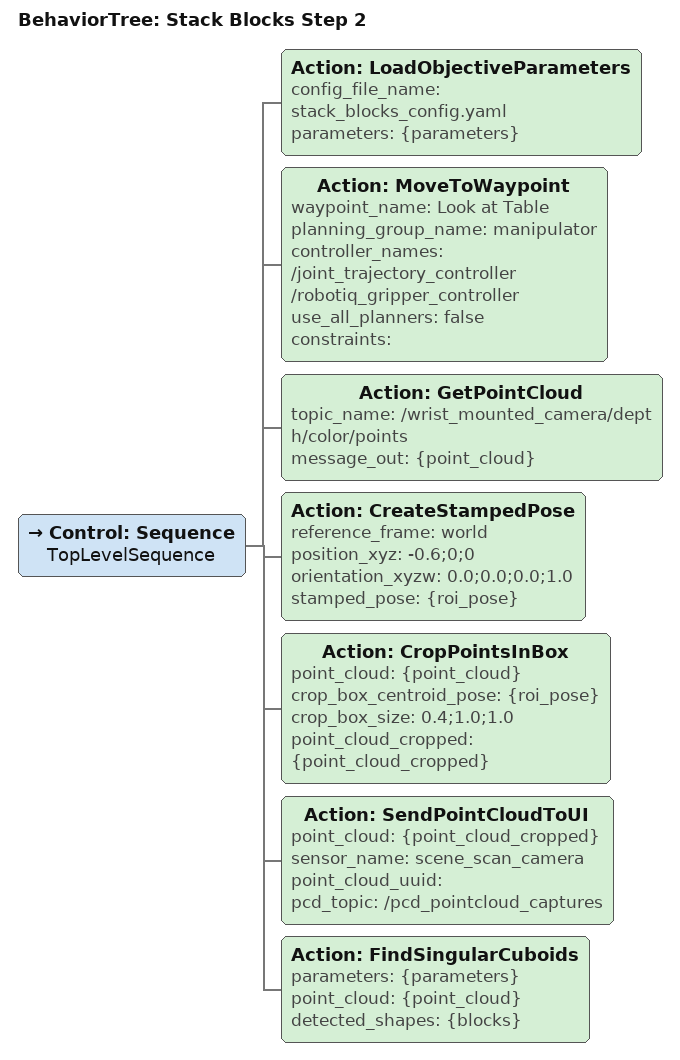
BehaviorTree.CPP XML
<?xml version='1.0' encoding='UTF-8'?>
<root BTCPP_format="4" main_tree_to_execute="Stack Blocks Step 2">
  <BehaviorTree ID="Stack Blocks Step 2" _description="" _hardcoded="false">
    <Control ID="Sequence" name="TopLevelSequence">
      <Action ID="LoadObjectiveParameters" config_file_name="stack_blocks_config.yaml" parameters="{parameters}"/>
      <Action ID="MoveToWaypoint" waypoint_name="Look at Table" planning_group_name="manipulator" controller_names="/joint_trajectory_controller /robotiq_gripper_controller" use_all_planners="false" constraints=""/>
      <Action ID="GetPointCloud" topic_name="/wrist_mounted_camera/depth/color/points" message_out="{point_cloud}"/>
      <Action ID="CreateStampedPose" reference_frame="world" position_xyz="-0.6;0;0" orientation_xyzw="0.0;0.0;0.0;1.0" stamped_pose="{roi_pose}"/>
      <Action ID="CropPointsInBox" point_cloud="{point_cloud}" crop_box_centroid_pose="{roi_pose}" crop_box_size="0.4;1.0;1.0" point_cloud_cropped="{point_cloud_cropped}"/>
      <Action ID="SendPointCloudToUI" point_cloud="{point_cloud_cropped}" sensor_name="scene_scan_camera" point_cloud_uuid="" pcd_topic="/pcd_pointcloud_captures"/>
      <Action ID="FindSingularCuboids" parameters="{parameters}" point_cloud="{point_cloud}" detected_shapes="{blocks}"/>
    </Control>
  </BehaviorTree>
</root>
